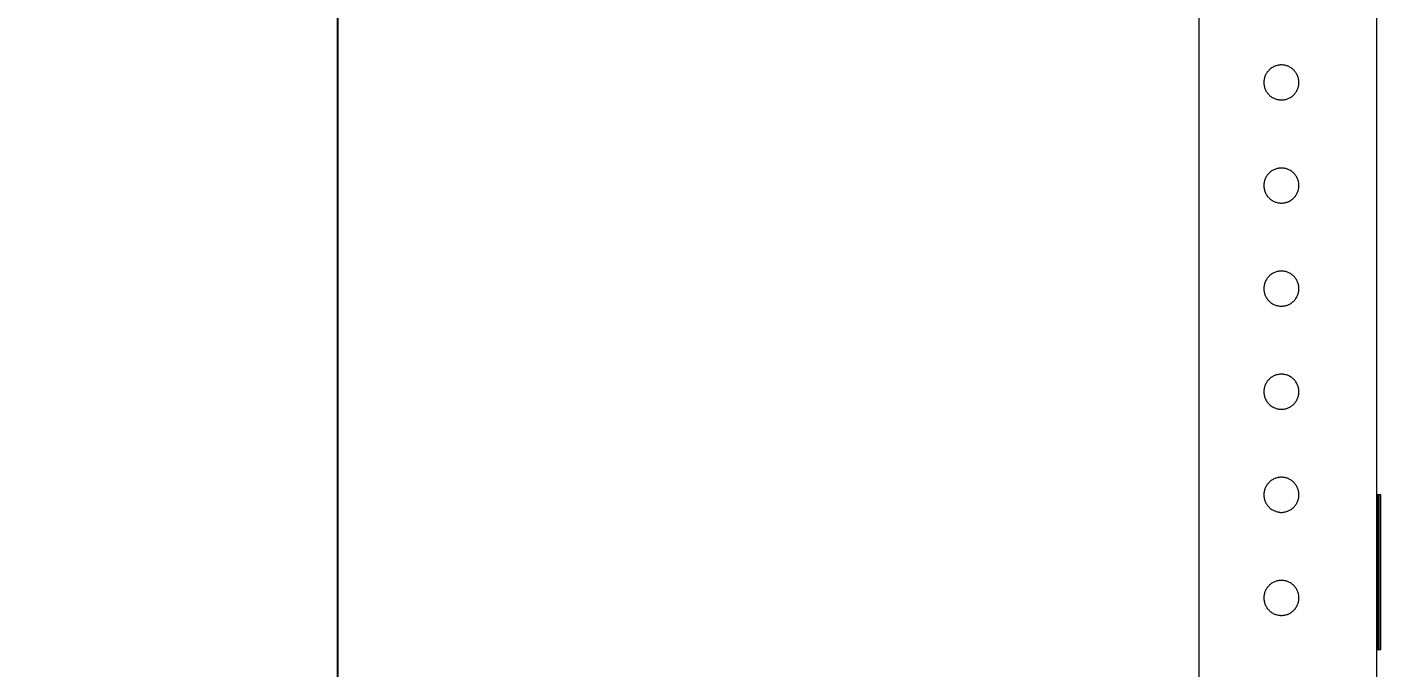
# Model space of a CAD drawing. Header units: millimetres. Extents: x -999 to 4635, y -962 to 3668.
# Drawn here: x 659.3 to 921.8, y 1791.4 to 1915.7 of the extents above; entities that cross this region are included whole.
import ezdxf

# ---------------------------------------------------------------- set-up
doc = ezdxf.new("R2010")
doc.units = ezdxf.units.MM
doc.layers.add('GORUNEN', color=7, linetype='Continuous', lineweight=9)
doc.layers.add('OLCU', color=4, linetype='Continuous', lineweight=9)
doc.styles.add('PI3D', font='arial.ttf')
doc.dimstyles.new('PF_MM', dxfattribs={"dimtxt": 40, "dimasz": 32, "dimexe": 24, "dimexo": 20, "dimgap": 14, "dimtad": 1, "dimdec": 1, "dimtxsty": 'PI3D', "dimcen": 2.5, "dimclrd": 4, "dimclre": 4, "dimclrt": 3, "dimazin": 3, "dimtfac": 1, "dimtmove": 0, "dimatfit": 3})

msp = doc.modelspace()

# ---------------------------------------------------------------- linework, layer by layer
at = {"layer": 'GORUNEN'}
for points in [[(886.5, 2515), (886.5, 35)], [(921, 330), (921, 2515)], [(921, 1825), (921, 2135)], [(902.5, 1908.4), (902.33, 1908.4), (902.17, 1908.38), (902, 1908.36), (901.84, 1908.33), (901.68, 1908.3), (901.51, 1908.25), (901.36, 1908.2), (901.2, 1908.14), (901.05, 1908.07), (900.9, 1908), (900.75, 1907.92), (900.61, 1907.83), (900.48, 1907.73), (900.34, 1907.63), (900.22, 1907.52), (900.1, 1907.4), (899.98, 1907.28), (899.87, 1907.16), (899.77, 1907.03), (899.67, 1906.89), (899.58, 1906.75), (899.5, 1906.6), (899.43, 1906.45), (899.36, 1906.3), (899.3, 1906.15), (899.25, 1905.99), (899.2, 1905.83), (899.17, 1905.66), (899.14, 1905.5), (899.12, 1905.33), (899.11, 1905.17), (899.1, 1905)], [(905.9, 1905), (905.9, 1905.17), (905.88, 1905.33), (905.86, 1905.5), (905.84, 1905.66), (905.8, 1905.83), (905.75, 1905.99), (905.7, 1906.15), (905.64, 1906.3), (905.57, 1906.45), (905.5, 1906.6), (905.42, 1906.75), (905.33, 1906.89), (905.23, 1907.03), (905.13, 1907.16), (905.02, 1907.28), (904.91, 1907.4), (904.78, 1907.52), (904.66, 1907.63), (904.53, 1907.73), (904.39, 1907.83), (904.25, 1907.92), (904.1, 1908), (903.95, 1908.07), (903.8, 1908.14), (903.65, 1908.2), (903.49, 1908.25), (903.33, 1908.3), (903.16, 1908.33), (903, 1908.36), (902.83, 1908.38), (902.67, 1908.4), (902.5, 1908.4)], [(899.1, 1905), (899.11, 1904.83), (899.12, 1904.67), (899.14, 1904.5), (899.17, 1904.34), (899.2, 1904.17), (899.25, 1904.01), (899.3, 1903.85), (899.36, 1903.7), (899.43, 1903.55), (899.5, 1903.4), (899.58, 1903.25), (899.67, 1903.11), (899.77, 1902.97), (899.87, 1902.84), (899.98, 1902.72), (900.1, 1902.6), (900.22, 1902.48), (900.34, 1902.37), (900.48, 1902.27), (900.61, 1902.17), (900.75, 1902.08), (900.9, 1902), (901.05, 1901.93), (901.2, 1901.86), (901.36, 1901.8), (901.51, 1901.75), (901.68, 1901.7), (901.84, 1901.67), (902, 1901.64), (902.17, 1901.62), (902.33, 1901.6), (902.5, 1901.6)], [(902.5, 1901.6), (902.67, 1901.6), (902.83, 1901.62), (903, 1901.64), (903.16, 1901.67), (903.33, 1901.7), (903.49, 1901.75), (903.65, 1901.8), (903.8, 1901.86), (903.95, 1901.93), (904.1, 1902), (904.25, 1902.08), (904.39, 1902.17), (904.53, 1902.27), (904.66, 1902.37), (904.78, 1902.48), (904.91, 1902.6), (905.02, 1902.72), (905.13, 1902.84), (905.23, 1902.97), (905.33, 1903.11), (905.42, 1903.25), (905.5, 1903.4), (905.57, 1903.55), (905.64, 1903.7), (905.7, 1903.85), (905.75, 1904.01), (905.8, 1904.17), (905.84, 1904.34), (905.86, 1904.5), (905.88, 1904.67), (905.9, 1904.83), (905.9, 1905)], [(902.5, 1888.4), (902.33, 1888.4), (902.17, 1888.38), (902, 1888.36), (901.84, 1888.33), (901.68, 1888.3), (901.51, 1888.25), (901.36, 1888.2), (901.2, 1888.14), (901.05, 1888.07), (900.9, 1888), (900.75, 1887.92), (900.61, 1887.83), (900.48, 1887.73), (900.34, 1887.63), (900.22, 1887.52), (900.1, 1887.4), (899.98, 1887.28), (899.87, 1887.16), (899.77, 1887.03), (899.67, 1886.89), (899.58, 1886.75), (899.5, 1886.6), (899.43, 1886.45), (899.36, 1886.3), (899.3, 1886.15), (899.25, 1885.99), (899.2, 1885.83), (899.17, 1885.66), (899.14, 1885.5), (899.12, 1885.33), (899.11, 1885.17), (899.1, 1885)], [(905.9, 1885), (905.9, 1885.17), (905.88, 1885.33), (905.86, 1885.5), (905.84, 1885.66), (905.8, 1885.83), (905.75, 1885.99), (905.7, 1886.15), (905.64, 1886.3), (905.57, 1886.45), (905.5, 1886.6), (905.42, 1886.75), (905.33, 1886.89), (905.23, 1887.03), (905.13, 1887.16), (905.02, 1887.28), (904.91, 1887.4), (904.78, 1887.52), (904.66, 1887.63), (904.53, 1887.73), (904.39, 1887.83), (904.25, 1887.92), (904.1, 1888), (903.95, 1888.07), (903.8, 1888.14), (903.65, 1888.2), (903.49, 1888.25), (903.33, 1888.3), (903.16, 1888.33), (903, 1888.36), (902.83, 1888.38), (902.67, 1888.4), (902.5, 1888.4)], [(899.1, 1885), (899.11, 1884.83), (899.12, 1884.67), (899.14, 1884.5), (899.17, 1884.34), (899.2, 1884.17), (899.25, 1884.01), (899.3, 1883.85), (899.36, 1883.7), (899.43, 1883.55), (899.5, 1883.4), (899.58, 1883.25), (899.67, 1883.11), (899.77, 1882.97), (899.87, 1882.84), (899.98, 1882.72), (900.1, 1882.6), (900.22, 1882.48), (900.34, 1882.37), (900.48, 1882.27), (900.61, 1882.17), (900.75, 1882.08), (900.9, 1882), (901.05, 1881.93), (901.2, 1881.86), (901.36, 1881.8), (901.51, 1881.75), (901.68, 1881.7), (901.84, 1881.67), (902, 1881.64), (902.17, 1881.62), (902.33, 1881.6), (902.5, 1881.6)], [(902.5, 1881.6), (902.67, 1881.6), (902.83, 1881.62), (903, 1881.64), (903.16, 1881.67), (903.33, 1881.7), (903.49, 1881.75), (903.65, 1881.8), (903.8, 1881.86), (903.95, 1881.93), (904.1, 1882), (904.25, 1882.08), (904.39, 1882.17), (904.53, 1882.27), (904.66, 1882.37), (904.78, 1882.48), (904.91, 1882.6), (905.02, 1882.72), (905.13, 1882.84), (905.23, 1882.97), (905.33, 1883.11), (905.42, 1883.25), (905.5, 1883.4), (905.57, 1883.55), (905.64, 1883.7), (905.7, 1883.85), (905.75, 1884.01), (905.8, 1884.17), (905.84, 1884.34), (905.86, 1884.5), (905.88, 1884.67), (905.9, 1884.83), (905.9, 1885)], [(902.5, 1868.4), (902.33, 1868.4), (902.17, 1868.38), (902, 1868.36), (901.84, 1868.33), (901.68, 1868.3), (901.51, 1868.25), (901.36, 1868.2), (901.2, 1868.14), (901.05, 1868.07), (900.9, 1868), (900.75, 1867.92), (900.61, 1867.83), (900.48, 1867.73), (900.34, 1867.63), (900.22, 1867.52), (900.1, 1867.4), (899.98, 1867.28), (899.87, 1867.16), (899.77, 1867.03), (899.67, 1866.89), (899.58, 1866.75), (899.5, 1866.6), (899.43, 1866.45), (899.36, 1866.3), (899.3, 1866.15), (899.25, 1865.99), (899.2, 1865.83), (899.17, 1865.66), (899.14, 1865.5), (899.12, 1865.33), (899.11, 1865.17), (899.1, 1865)], [(905.9, 1865), (905.9, 1865.17), (905.88, 1865.33), (905.86, 1865.5), (905.84, 1865.66), (905.8, 1865.83), (905.75, 1865.99), (905.7, 1866.15), (905.64, 1866.3), (905.57, 1866.45), (905.5, 1866.6), (905.42, 1866.75), (905.33, 1866.89), (905.23, 1867.03), (905.13, 1867.16), (905.02, 1867.28), (904.91, 1867.4), (904.78, 1867.52), (904.66, 1867.63), (904.53, 1867.73), (904.39, 1867.83), (904.25, 1867.92), (904.1, 1868), (903.95, 1868.07), (903.8, 1868.14), (903.65, 1868.2), (903.49, 1868.25), (903.33, 1868.3), (903.16, 1868.33), (903, 1868.36), (902.83, 1868.38), (902.67, 1868.4), (902.5, 1868.4)], [(899.1, 1865), (899.11, 1864.83), (899.12, 1864.67), (899.14, 1864.5), (899.17, 1864.34), (899.2, 1864.17), (899.25, 1864.01), (899.3, 1863.85), (899.36, 1863.7), (899.43, 1863.55), (899.5, 1863.4), (899.58, 1863.25), (899.67, 1863.11), (899.77, 1862.97), (899.87, 1862.84), (899.98, 1862.72), (900.1, 1862.6), (900.22, 1862.48), (900.34, 1862.37), (900.48, 1862.27), (900.61, 1862.17), (900.75, 1862.08), (900.9, 1862), (901.05, 1861.93), (901.2, 1861.86), (901.36, 1861.8), (901.51, 1861.75), (901.68, 1861.7), (901.84, 1861.67), (902, 1861.64), (902.17, 1861.62), (902.33, 1861.6), (902.5, 1861.6)], [(902.5, 1861.6), (902.67, 1861.6), (902.83, 1861.62), (903, 1861.64), (903.16, 1861.67), (903.33, 1861.7), (903.49, 1861.75), (903.65, 1861.8), (903.8, 1861.86), (903.95, 1861.93), (904.1, 1862), (904.25, 1862.08), (904.39, 1862.17), (904.53, 1862.27), (904.66, 1862.37), (904.78, 1862.48), (904.91, 1862.6), (905.02, 1862.72), (905.13, 1862.84), (905.23, 1862.97), (905.33, 1863.11), (905.42, 1863.25), (905.5, 1863.4), (905.57, 1863.55), (905.64, 1863.7), (905.7, 1863.85), (905.75, 1864.01), (905.8, 1864.17), (905.84, 1864.34), (905.86, 1864.5), (905.88, 1864.67), (905.9, 1864.83), (905.9, 1865)], [(902.5, 1848.4), (902.33, 1848.4), (902.17, 1848.38), (902, 1848.36), (901.84, 1848.33), (901.68, 1848.3), (901.51, 1848.25), (901.36, 1848.2), (901.2, 1848.14), (901.05, 1848.07), (900.9, 1848), (900.75, 1847.92), (900.61, 1847.83), (900.48, 1847.73), (900.34, 1847.63), (900.22, 1847.52), (900.1, 1847.4), (899.98, 1847.28), (899.87, 1847.16), (899.77, 1847.03), (899.67, 1846.89), (899.58, 1846.75), (899.5, 1846.6), (899.43, 1846.45), (899.36, 1846.3), (899.3, 1846.15), (899.25, 1845.99), (899.2, 1845.83), (899.17, 1845.66), (899.14, 1845.5), (899.12, 1845.33), (899.11, 1845.17), (899.1, 1845)], [(905.9, 1845), (905.9, 1845.17), (905.88, 1845.33), (905.86, 1845.5), (905.84, 1845.66), (905.8, 1845.83), (905.75, 1845.99), (905.7, 1846.15), (905.64, 1846.3), (905.57, 1846.45), (905.5, 1846.6), (905.42, 1846.75), (905.33, 1846.89), (905.23, 1847.03), (905.13, 1847.16), (905.02, 1847.28), (904.91, 1847.4), (904.78, 1847.52), (904.66, 1847.63), (904.53, 1847.73), (904.39, 1847.83), (904.25, 1847.92), (904.1, 1848), (903.95, 1848.07), (903.8, 1848.14), (903.65, 1848.2), (903.49, 1848.25), (903.33, 1848.3), (903.16, 1848.33), (903, 1848.36), (902.83, 1848.38), (902.67, 1848.4), (902.5, 1848.4)], [(899.1, 1845), (899.11, 1844.83), (899.12, 1844.67), (899.14, 1844.5), (899.17, 1844.34), (899.2, 1844.17), (899.25, 1844.01), (899.3, 1843.85), (899.36, 1843.7), (899.43, 1843.55), (899.5, 1843.4), (899.58, 1843.25), (899.67, 1843.11), (899.77, 1842.97), (899.87, 1842.84), (899.98, 1842.72), (900.1, 1842.6), (900.22, 1842.48), (900.34, 1842.37), (900.48, 1842.27), (900.61, 1842.17), (900.75, 1842.08), (900.9, 1842), (901.05, 1841.93), (901.2, 1841.86), (901.36, 1841.8), (901.51, 1841.75), (901.68, 1841.7), (901.84, 1841.67), (902, 1841.64), (902.17, 1841.62), (902.33, 1841.6), (902.5, 1841.6)], [(902.5, 1841.6), (902.67, 1841.6), (902.83, 1841.62), (903, 1841.64), (903.16, 1841.67), (903.33, 1841.7), (903.49, 1841.75), (903.65, 1841.8), (903.8, 1841.86), (903.95, 1841.93), (904.1, 1842), (904.25, 1842.08), (904.39, 1842.17), (904.53, 1842.27), (904.66, 1842.37), (904.78, 1842.48), (904.91, 1842.6), (905.02, 1842.72), (905.13, 1842.84), (905.23, 1842.97), (905.33, 1843.11), (905.42, 1843.25), (905.5, 1843.4), (905.57, 1843.55), (905.64, 1843.7), (905.7, 1843.85), (905.75, 1844.01), (905.8, 1844.17), (905.84, 1844.34), (905.86, 1844.5), (905.88, 1844.67), (905.9, 1844.83), (905.9, 1845)], [(902.5, 1828.4), (902.33, 1828.4), (902.17, 1828.38), (902, 1828.36), (901.84, 1828.33), (901.68, 1828.3), (901.51, 1828.25), (901.36, 1828.2), (901.2, 1828.14), (901.05, 1828.07), (900.9, 1828), (900.75, 1827.92), (900.61, 1827.83), (900.48, 1827.73), (900.34, 1827.63), (900.22, 1827.52), (900.1, 1827.4), (899.98, 1827.28), (899.87, 1827.16), (899.77, 1827.03), (899.67, 1826.89), (899.58, 1826.75), (899.5, 1826.6), (899.43, 1826.45), (899.36, 1826.3), (899.3, 1826.15), (899.25, 1825.99), (899.2, 1825.83), (899.17, 1825.66), (899.14, 1825.5), (899.12, 1825.33), (899.11, 1825.17), (899.1, 1825)], [(905.9, 1825), (905.9, 1825.17), (905.88, 1825.33), (905.86, 1825.5), (905.84, 1825.66), (905.8, 1825.83), (905.75, 1825.99), (905.7, 1826.15), (905.64, 1826.3), (905.57, 1826.45), (905.5, 1826.6), (905.42, 1826.75), (905.33, 1826.89), (905.23, 1827.03), (905.13, 1827.16), (905.02, 1827.28), (904.91, 1827.4), (904.78, 1827.52), (904.66, 1827.63), (904.53, 1827.73), (904.39, 1827.83), (904.25, 1827.92), (904.1, 1828), (903.95, 1828.07), (903.8, 1828.14), (903.65, 1828.2), (903.49, 1828.25), (903.33, 1828.3), (903.16, 1828.33), (903, 1828.36), (902.83, 1828.38), (902.67, 1828.4), (902.5, 1828.4)], [(899.1, 1825), (899.11, 1824.83), (899.12, 1824.67), (899.14, 1824.5), (899.17, 1824.34), (899.2, 1824.17), (899.25, 1824.01), (899.3, 1823.85), (899.36, 1823.7), (899.43, 1823.55), (899.5, 1823.4), (899.58, 1823.25), (899.67, 1823.11), (899.77, 1822.97), (899.87, 1822.84), (899.98, 1822.72), (900.1, 1822.6), (900.22, 1822.48), (900.34, 1822.37), (900.48, 1822.27), (900.61, 1822.17), (900.75, 1822.08), (900.9, 1822), (901.05, 1821.93), (901.2, 1821.86), (901.36, 1821.8), (901.51, 1821.75), (901.68, 1821.7), (901.84, 1821.67), (902, 1821.64), (902.17, 1821.62), (902.33, 1821.6), (902.5, 1821.6)], [(902.5, 1821.6), (902.67, 1821.6), (902.83, 1821.62), (903, 1821.64), (903.16, 1821.67), (903.33, 1821.7), (903.49, 1821.75), (903.65, 1821.8), (903.8, 1821.86), (903.95, 1821.93), (904.1, 1822), (904.25, 1822.08), (904.39, 1822.17), (904.53, 1822.27), (904.66, 1822.37), (904.78, 1822.48), (904.91, 1822.6), (905.02, 1822.72), (905.13, 1822.84), (905.23, 1822.97), (905.33, 1823.11), (905.42, 1823.25), (905.5, 1823.4), (905.57, 1823.55), (905.64, 1823.7), (905.7, 1823.85), (905.75, 1824.01), (905.8, 1824.17), (905.84, 1824.34), (905.86, 1824.5), (905.88, 1824.67), (905.9, 1824.83), (905.9, 1825)], [(921.18, 1825), (921, 1825)], [(921.18, 1825), (921.34, 1825)], [(921.18, 1795), (921.18, 1825)], [(921.62, 1825), (921.34, 1825)], [(921.34, 1795), (921.34, 1825)], [(921.62, 1825), (921.71, 1825)], [(921.62, 1795), (921.62, 1825)], [(921.8, 1825), (921.71, 1825)], [(921.71, 1795), (921.71, 1825)], [(921.8, 1795), (921.8, 1825)], [(921.8, 1795), (921.8, 1825)], [(902.5, 1808.4), (902.33, 1808.4), (902.17, 1808.38), (902, 1808.36), (901.84, 1808.33), (901.68, 1808.3), (901.51, 1808.25), (901.36, 1808.2), (901.2, 1808.14), (901.05, 1808.07), (900.9, 1808), (900.75, 1807.92), (900.61, 1807.83), (900.48, 1807.73), (900.34, 1807.63), (900.22, 1807.52), (900.1, 1807.4), (899.98, 1807.28), (899.87, 1807.16), (899.77, 1807.03), (899.67, 1806.89), (899.58, 1806.75), (899.5, 1806.6), (899.43, 1806.45), (899.36, 1806.3), (899.3, 1806.15), (899.25, 1805.99), (899.2, 1805.83), (899.17, 1805.66), (899.14, 1805.5), (899.12, 1805.33), (899.11, 1805.17), (899.1, 1805)], [(905.9, 1805), (905.9, 1805.17), (905.88, 1805.33), (905.86, 1805.5), (905.84, 1805.66), (905.8, 1805.83), (905.75, 1805.99), (905.7, 1806.15), (905.64, 1806.3), (905.57, 1806.45), (905.5, 1806.6), (905.42, 1806.75), (905.33, 1806.89), (905.23, 1807.03), (905.13, 1807.16), (905.02, 1807.28), (904.91, 1807.4), (904.78, 1807.52), (904.66, 1807.63), (904.53, 1807.73), (904.39, 1807.83), (904.25, 1807.92), (904.1, 1808), (903.95, 1808.07), (903.8, 1808.14), (903.65, 1808.2), (903.49, 1808.25), (903.33, 1808.3), (903.16, 1808.33), (903, 1808.36), (902.83, 1808.38), (902.67, 1808.4), (902.5, 1808.4)], [(899.1, 1805), (899.11, 1804.83), (899.12, 1804.67), (899.14, 1804.5), (899.17, 1804.34), (899.2, 1804.17), (899.25, 1804.01), (899.3, 1803.85), (899.36, 1803.7), (899.43, 1803.55), (899.5, 1803.4), (899.58, 1803.25), (899.67, 1803.11), (899.77, 1802.97), (899.87, 1802.84), (899.98, 1802.72), (900.1, 1802.6), (900.22, 1802.48), (900.34, 1802.37), (900.48, 1802.27), (900.61, 1802.17), (900.75, 1802.08), (900.9, 1802), (901.05, 1801.93), (901.2, 1801.86), (901.36, 1801.8), (901.51, 1801.75), (901.68, 1801.7), (901.84, 1801.67), (902, 1801.64), (902.17, 1801.62), (902.33, 1801.6), (902.5, 1801.6)], [(902.5, 1801.6), (902.67, 1801.6), (902.83, 1801.62), (903, 1801.64), (903.16, 1801.67), (903.33, 1801.7), (903.49, 1801.75), (903.65, 1801.8), (903.8, 1801.86), (903.95, 1801.93), (904.1, 1802), (904.25, 1802.08), (904.39, 1802.17), (904.53, 1802.27), (904.66, 1802.37), (904.78, 1802.48), (904.91, 1802.6), (905.02, 1802.72), (905.13, 1802.84), (905.23, 1802.97), (905.33, 1803.11), (905.42, 1803.25), (905.5, 1803.4), (905.57, 1803.55), (905.64, 1803.7), (905.7, 1803.85), (905.75, 1804.01), (905.8, 1804.17), (905.84, 1804.34), (905.86, 1804.5), (905.88, 1804.67), (905.9, 1804.83), (905.9, 1805)], [(921, 1485), (921, 1795)], [(921, 1795), (921.18, 1795)], [(921.18, 1795), (921.34, 1795)], [(921.34, 1795), (921.62, 1795)], [(921.62, 1795), (921.71, 1795)], [(921.71, 1795), (921.8, 1795)]]:
    msp.add_lwpolyline(points, dxfattribs=at)

# ---------------------------------------------------------------- dimensions: what is measured, and where the dimension line sits
at = {"layer": 'OLCU'}
msp.add_linear_dim(base=(719.51, 0), p1=(879.51, 0), p2=(879.51, 3067.12), angle=90, dimstyle='PF_MM', dxfattribs=at).render()

doc.saveas('drawing.dxf')
